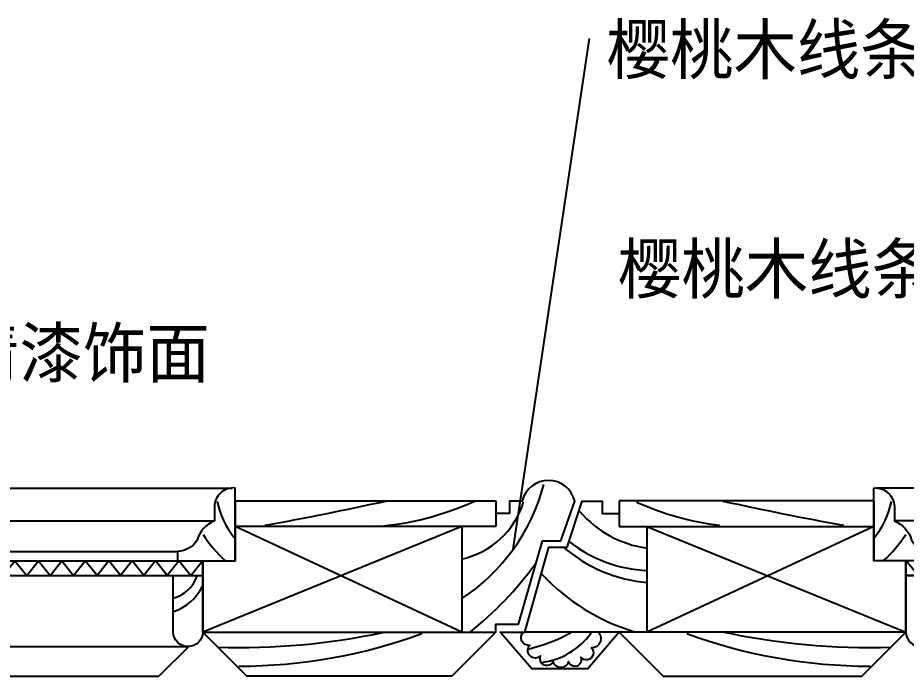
# Model space of a CAD drawing. Header units: metres. Extents: x 98 to 4434, y 156 to 5899.
# Drawn here: x 1670 to 2580, y 724 to 1399 of the extents above; entities that cross this region are included whole.
import ezdxf

# ---------------------------------------------------------------- set-up
doc = ezdxf.new("R2010")
doc.units = ezdxf.units.M
for name, color, linetype in [('3', 3, 'Continuous'), ('4', 4, 'Continuous'), ('7', 7, 'Continuous'), ('BH', 3, 'Continuous'), ('DIM', 3, 'Continuous'), ('TEXT', 3, 'Continuous')]:
    doc.layers.add(name, color=color, linetype=linetype)
doc.dimstyles.get("Standard").update_dxf_attribs({"dimtxt": 2.5, "dimasz": 2.5, "dimexe": 1.25, "dimexo": 0.625, "dimtad": 1, "dimcen": 2.5, "dimazin": 3, "dimtfac": 1, "dimtmove": 0, "dimatfit": 3})

msp = doc.modelspace()

# ---------------------------------------------------------------- linework, layer by layer
at = {"layer": '3'}
for p, q in [((766.95, 883.31), (1870.98, 883.31)), ((3671.45, 883.31), (2567.42, 883.31)), ((804.36, 851.92), (1833.29, 851.92))]:
    msp.add_line(p, q, dxfattribs=at)
at = {"layer": '4'}
for p, q in [((1892.16, 904.04), (2159.2, 904.04)), ((1892.16, 842.51), (1892.16, 904.04)), ((1892.16, 904.04), (1892.16, 842.51)), ((1892.16, 842.51), (1892.16, 904.04)), ((1892.16, 842.51), (1892.16, 904.04)), ((2159.2, 904.04), (2159.2, 877.57)), ((2546.24, 904.04), (2285.69, 904.04)), ((2285.69, 904.04), (2285.69, 877.57)), ((2546.24, 842.51), (2546.24, 904.04)), ((2546.24, 842.51), (2546.24, 904.04)), ((2546.24, 904.04), (2546.24, 842.51)), ((2546.24, 842.51), (2546.24, 904.04)), ((2159.2, 877.57), (1892.16, 877.57)), ((2124.36, 877.57), (2124.36, 769.28)), ((2285.69, 877.57), (2546.24, 877.57)), ((2314.03, 877.57), (2314.03, 769.28)), ((1859.2, 769.28), (1859.2, 842.51)), ((1859.2, 842.51), (1859.2, 769.28)), ((1859.2, 769.28), (1859.2, 842.51)), ((1859.2, 769.28), (1859.2, 842.51)), ((1859.2, 842.51), (1859.2, 769.28)), ((1859.2, 769.28), (1859.2, 842.51)), ((2579.2, 769.28), (2579.2, 842.51)), ((2579.2, 842.51), (2579.2, 769.28)), ((2579.2, 769.28), (2579.2, 842.51)), ((2579.2, 769.28), (2579.2, 842.51)), ((2579.2, 842.51), (2579.2, 769.28)), ((2579.2, 769.28), (2579.2, 842.51)), ((1859.2, 769.28), (1904.2, 724.28)), ((1904.2, 724.28), (1859.2, 769.28)), ((1904.2, 724.28), (1859.2, 769.28)), ((1859.2, 769.28), (1904.2, 724.28)), ((2159.2, 769.28), (2114.2, 724.28)), ((2285.69, 769.28), (2330.69, 724.28)), ((2579.2, 769.28), (2534.2, 724.28)), ((2534.2, 724.28), (2579.2, 769.28)), ((2534.2, 724.28), (2579.2, 769.28)), ((2579.2, 769.28), (2534.2, 724.28)), ((793.93, 754.73), (1844.01, 754.73)), ((2114.2, 724.28), (1904.2, 724.28)), ((2330.69, 724.28), (2534.2, 724.28))]:
    msp.add_line(p, q, dxfattribs=at)
msp.add_lwpolyline([(2159.2, 769.28), (2159.2, 777.5), (2182.44, 777.5), (2206.87, 863.04), (2225.81, 863.04), (2240.04, 903.53, 0.79), (2186.21, 903.53), (2173.22, 903.53), (2173.22, 890.82), (2159.2, 890.82)], format="xyb", dxfattribs=at)
for points in [[(1870.98, 898.25), (1870.98, 883.31, 0.24), (1853.42, 863.58, -0.25), (1833.29, 851.99), (1833.29, 842.51), (1892.16, 842.51), (1892.16, 917.03), (1892.16, 917.03, 0.43)], [(2567.42, 898.25), (2567.42, 883.31, -0.24), (2584.98, 863.58, 0.25), (2605.11, 851.99), (2605.11, 842.51), (2546.24, 842.51), (2546.24, 917.03), (2546.24, 917.03, -0.43)], [(1859.2, 827.51), (1859.2, 769.28, -0.96), (1828.82, 769.28), (1828.82, 827.51)], [(2579.2, 827.51), (2579.2, 769.28, 0.96), (2609.58, 769.28), (2609.58, 827.51)]]:
    msp.add_lwpolyline(points, format="xyb", close=True, dxfattribs=at)
msp.add_lwpolyline([(2285.69, 769.28), (2253.31, 732), (2196.07, 732), (2163.65, 769.28), (2163.65, 769.28), (2188.95, 769.28), (2213.64, 856.6), (2232.43, 856.6), (2247.71, 903.53), (2268, 903.53), (2268, 890.8), (2285.69, 890.8)], dxfattribs=at)
at = {"layer": '7'}
for p, q in [((745.78, 917.03), (1888.99, 917.03)), ((3692.62, 917.03), (2549.4, 917.03)), ((778.74, 842.51), (1833.29, 842.51)), ((778.74, 827.51), (1833.29, 827.51)), ((2579.2, 827.51), (3633.75, 827.51)), ((1859.2, 769.28), (2159.2, 769.28)), ((2285.69, 769.28), (2188.95, 769.28)), ((2579.2, 769.28), (2279.2, 769.28)), ((1844.66, 754.74), (1814.2, 724.28)), ((823.74, 724.28), (1814.2, 724.28))]:
    msp.add_line(p, q, dxfattribs=at)
msp.add_lwpolyline([(2264.11, 769.28, -0.69), (2257.22, 753.45, -1.03), (2246.25, 743.67, -1.08), (2233.78, 739.29, -0.78), (2217.96, 739.29, -1.01), (2205.13, 745.1, -0.99), (2194.16, 755.9, -0.7), (2187.27, 769.28)], format="xyb", dxfattribs=at)
at = {"layer": 'BH'}
for p, q in [((2124.36, 877.57), (1859.2, 769.28)), ((2124.36, 769.28), (1892.16, 877.57)), ((2546.24, 877.57), (2314.03, 769.28)), ((2314.03, 877.57), (2579.2, 769.28))]:
    msp.add_line(p, q, dxfattribs=at)
for points in [[(1642.74, 842.51), (1654.74, 827.51), (1666.74, 842.51), (1678.74, 827.51), (1690.74, 842.51), (1702.74, 827.51), (1714.74, 842.51), (1726.74, 827.51), (1738.74, 842.51)], [(1834.74, 842.51), (1822.74, 827.51), (1810.74, 842.51), (1798.74, 827.51), (1786.74, 842.51), (1774.74, 827.51), (1762.74, 842.51), (1750.74, 827.51), (1738.74, 842.51)], [(1834.74, 842.51), (1846.74, 827.51), (1858.74, 842.51), (1859.2, 841.93)], [(2603.66, 842.51), (2591.66, 827.51), (2579.66, 842.51), (2579.2, 841.93)]]:
    msp.add_lwpolyline(points, dxfattribs=at)
for centre, radius, start, end in [((2013.48, 972.12), 201.64, 303.38, 345.16), ((1957.64, 920.12), 85.36, 191.46, 219.07), ((1371.26, 3960.92), 3130.95, 280.15, 282.46), ((2014.74, 1170.44), 293.63, 274.12, 294.87), ((2106.47, 927.1), 84.65, 281.99, 343.34), ((2423.66, 1170.44), 293.63, 245.79, 263.1), ((3067.14, 3960.92), 3130.95, 257.54, 259.85), ((2480.75, 920.12), 85.36, 320.93, 348.54), ((2329.66, 965.91), 111.6, 220.85, 261.79), ((1969.15, 939.24), 130.08, 212.45, 227.93), ((2469.24, 939.24), 130.08, 312.07, 327.55), ((2327.15, 970.51), 150.8, 229.07, 265.11), ((2319.91, 971.11), 138.59, 231.98, 267.56), ((1897.37, 1062.07), 375.6, 308.76, 323.57), ((2363.46, 976.19), 215.5, 223.09, 253.24), ((1819.66, 838.81), 35.8, 284.18, 340.81), ((1813.82, 837.69), 49.57, 287.98, 334.83), ((1895.89, 1472.49), 718.82, 268.28, 281.96), ((1896.19, 1276.25), 541.64, 269.97, 290.22), ((2150.57, 925.52), 178.42, 283.61, 298.69), ((2196.66, 811.6), 73.87, 277.11, 324.51), ((2542.21, 1276.25), 541.64, 249.78, 270.03), ((2542.5, 1472.49), 718.82, 257.71, 271.72)]:
    msp.add_arc(centre, radius, start, end, dxfattribs=at)

# ---------------------------------------------------------------- texts
at = {"layer": 'TEXT'}
for p in [(2272.6, 1341.18), (2284.23, 1116.48), (1151.39, 1030.32)]:
    msp.add_text('樱桃木线条亚光清漆饰面', height=50, dxfattribs=at).set_placement(p)

# ---------------------------------------------------------------- leaders
at = {"layer": 'DIM'}
msp.add_leader([(2177.15, 854.36), (2255.05, 1377.4)], dimstyle='Standard', dxfattribs=at)

doc.saveas('drawing.dxf')
